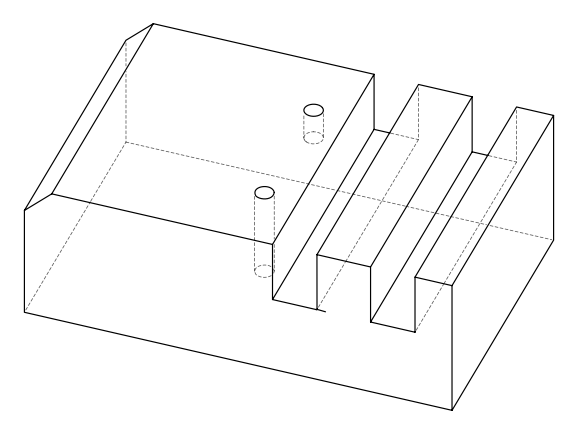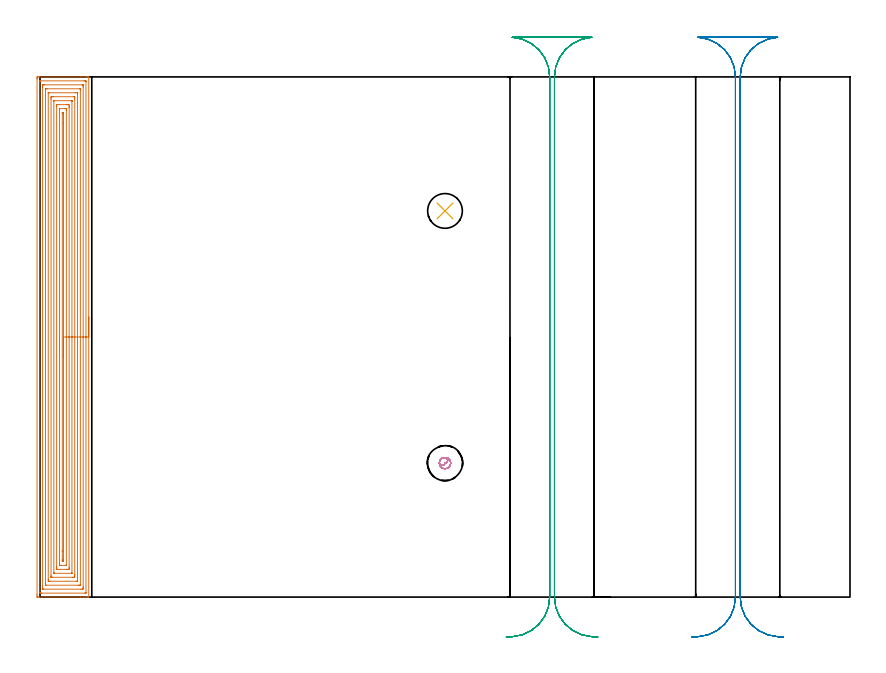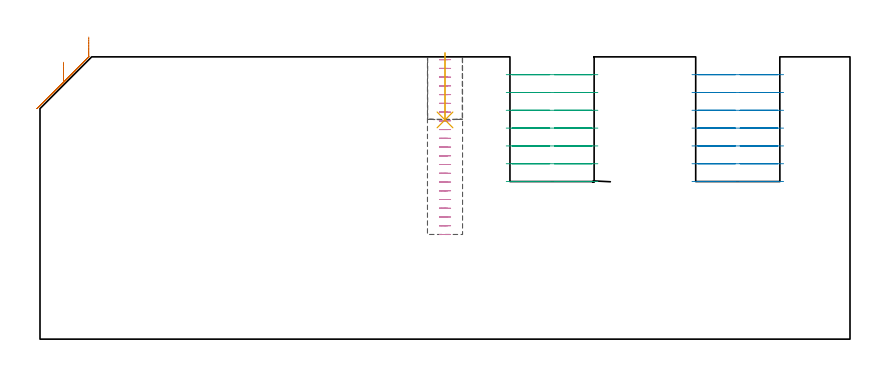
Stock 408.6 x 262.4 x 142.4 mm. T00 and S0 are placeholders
(PLAN: 5 operations, 3 tool changes, 43.6 min)
(1 AREA_MILL | FG_CHAMFER_SURFACE | UGT0205_001 | 21.26 min | 89371 mm3)
(2 MILL_RECTANGULAR_SLOT | SLOT_RECTANGULAR | UGT0201_019 | Follow Part, ap 10, ae 75% | 9.81 min | 700040 mm3)
(3 MILL_RECTANGULAR_SLOT_1 | SLOT_RECTANGULAR_1 | UGT0201_019 | Follow Part, ap 10, ae 75% | 9.81 min | 699939 mm3)
(4 MILL_BLIND_HOLE_FROM_SOLID_MATERIAL | STEP1POCKET | NXT0201_011 | Spiral | 2.58 min | 22020 mm3)
(5 INDEXABLE_INSERT_DRILL_BLIND_HOLE_FROM_SOLID | STEP1POCKET_1 | NXT0302_006 | 0.14 min | 7530 mm3)
(TOOL UGT0205_001 | Chamfer Mill 20 x 3 x 45 deg. | D20 FL50 Z2)
(TOOL UGT0201_019 | End mill 40 mm | D40 FL63 Z6)
(TOOL NXT0201_011 | ENDMILL 12mm [2P460-1200-NA 1630] | D12 FL38 Z6)
(TOOL NXT0302_006 | Index. Insert Drill 17.5mm [880-D1750L25-05] | D17.5 PA176 FL88 Z2)
(OP 1 AREA_MILL)
G17 G21 G94 G90
T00 M6
G54
G17 G0 G90 X24.6 Y141.2 S1061 M3
G43 Z152.4 H0
G94 G1 Y141.162 Z151.528 F250.
Y141.048 Z150.663
Y140.859 Z149.812
Y140.597 Z148.98
Y140.263 Z148.174
Y139.86 Z147.4
Y139.392 Z146.664
Y138.86 Z145.972
Y138.271 Z145.329
Y137.628 Z144.739
Y136.936 Z144.208
Y136.2 Z143.74
Y135.426 Z143.337
Y134.62 Z143.003
Y133.788 Z142.741
Y132.937 Z142.552
Y132.072 Z142.438
Y131.2 Z142.4
Y0.18
X24.604 Y0.01 Z142.395
X24.546 Y0.007 Z142.338
X24.121 Y0. Z141.921
X23.863 Z141.663
X23.129 Z140.924
X21.871 Z139.668
X20.457 Z138.252
X-0.919 Y0.001 Z116.878
X-1.142 Y0.003 Z116.656
X-1.492 Y0.008 Z116.306
X-1.494 Y0.054 Z116.304
X-1.499 Y0.631 Z116.301
X-1.5 Y1.214 Z116.3
Y261.457
X-1.499 Y261.769 Z116.301
X-1.494 Y262.346 Z116.304
X-1.492 Y262.392 Z116.306
X-0.919 Y262.4 Z116.878
X20.719 Z138.514
X23.129 Z140.924
X23.863 Z141.663
X24.122 Z141.921
X24.546 Y262.393 Z142.338
X24.597 Y262.39 Z142.388
X24.6 Y262.216 Z142.4
Y131.2
X23.186 Z140.986
X23.185 Y2.306 Z140.985
X23.182 Y2.192 Z140.982
X23.174 Y2.01 Z140.974
X23.129 Y2.007 Z140.929
X22.656 Y2.001 Z140.456
X0.862 Y2. Z118.662
X0.388 Y2.002 Z118.188
X-0.029 Y2.01 Z117.771
X-0.079 Y2.027 Z117.721
X-0.084 Y2.248 Z117.716
X-0.086 Y2.363 Z117.714
X-0.085 Y260.094 Z117.715
X-0.082 Y260.209 Z117.718
X-0.074 Y260.39 Z117.726
X-0.029 Y260.393 Z117.771
X0.444 Y260.399 Z118.244
X22.238 Y260.4 Z140.038
X22.712 Y260.398 Z140.512
X23.129 Y260.39 Z140.929
X23.179 Y260.372 Z140.979
X23.184 Y260.151 Z140.984
X23.185 Y260.037 Z140.985
X23.186 Y131.2 Z140.986
X21.771 Z139.571
Y5.103
X21.77 Y4.679 Z139.57
X21.764 Y4.209 Z139.564
X21.756 Y4.01 Z139.556
X21.553 Y4.002 Z139.353
X21.347 Y4.001 Z139.147
X20.664 Y4. Z138.464
X1.753 Y4.001 Z119.553
X1.545 Y4.004 Z119.345
X1.407 Y4.01 Z119.207
X1.335 Y4.024 Z119.135
X1.332 Y4.067 Z119.132
X1.33 Y4.209 Z119.13
X1.329 Y4.634 Z119.129
X1.328 Y5.103 Z119.128
X1.329 Y257.297 Z119.129
X1.33 Y257.721 Z119.13
X1.336 Y258.191 Z119.136
X1.344 Y258.39 Z119.144
X1.547 Y258.398 Z119.347
X1.753 Y258.399 Z119.553
X2.435 Y258.4 Z120.235
X21.347 Y258.399 Z139.147
X21.555 Y258.396 Z139.355
X21.693 Y258.39 Z139.493
X21.765 Y258.376 Z139.565
X21.767 Y258.333 Z139.567
X21.77 Y258.191 Z139.57
X21.771 Y257.766 Z139.571
Y257.297
Y131.2
X20.357 Z138.157
Y6.098
X20.356 Y6.044 Z138.156
X20.353 Y6.017 Z138.153
X20.351 Y6.01 Z138.151
X20.342 Y6.007 Z138.142
X20.232 Y6.003 Z138.032
X20.01 Y6.001 Z137.81
X19.566 Y6. Z137.366
X3.089 Y6.001 Z120.889
X2.868 Y6.002 Z120.668
X2.758 Y6.006 Z120.558
X2.749 Y6.01 Z120.549
X2.746 Y6.014 Z120.546
X2.744 Y6.037 Z120.544
X2.743 Y6.078 Z120.543
Y6.792
Y256.303
X2.744 Y256.356 Z120.544
X2.747 Y256.384 Z120.547
X2.749 Y256.39 Z120.549
X2.758 Y256.393 Z120.558
X2.868 Y256.397 Z120.668
X3.09 Y256.399 Z120.89
X3.534 Y256.4 Z121.334
X20.011 Y256.399 Z137.811
X20.232 Y256.398 Z138.032
X20.342 Y256.394 Z138.142
X20.351 Y256.39 Z138.151
X20.353 Y256.386 Z138.153
X20.356 Y256.363 Z138.156
X20.357 Y256.322 Z138.157
Y255.608
Y131.2
X18.943 Z136.743
X18.942 Y8.143 Z136.742
X18.941 Y8.066 Z136.741
X18.937 Y8.021 Z136.737
X18.934 Y8.009 Z136.734
X18.928 Y8.007 Z136.728
X18.845 Y8.003 Z136.645
X18.675 Y8.001 Z136.475
X18.462 Y8. Z136.262
X5.102 Z122.902
X4.425 Y8.002 Z122.225
X4.208 Y8.004 Z122.008
X4.166 Y8.01 Z121.966
X4.163 Y8.02 Z121.963
X4.16 Y8.052 Z121.96
X4.157 Y8.68 Z121.957
Y8.949
X4.158 Y254.257 Z121.958
X4.159 Y254.334 Z121.959
X4.163 Y254.38 Z121.963
X4.166 Y254.391 Z121.966
X4.172 Y254.393 Z121.972
X4.255 Y254.398 Z122.055
X4.425 Y254.4 Z122.225
X4.638 Z122.438
X17.998 Z135.798
X18.675 Y254.398 Z136.475
X18.892 Y254.396 Z136.692
X18.934 Y254.39 Z136.734
X18.937 Y254.38 Z136.737
X18.94 Y254.349 Z136.74
X18.943 Y253.72 Z136.743
Y253.451
Y131.2
X17.529 Z135.329
Y11.363
X17.528 Y10.727 Z135.328
X17.526 Y10.469 Z135.326
X17.522 Y10.151 Z135.322
X17.51 Y10.01 Z135.31
X17.357 Y10.004 Z135.157
X16.894 Y10.001 Z134.694
X16.47 Y10. Z134.27
X6.206 Y10.001 Z124.006
X5.779 Y10.003 Z123.579
X5.606 Y10.01 Z123.406
X5.578 Y10.023 Z123.378
X5.576 Y10.082 Z123.376
X5.573 Y10.21 Z123.373
X5.572 Y10.469 Z123.372
X5.571 Y11.106 Z123.371
Y251.037
X5.572 Y251.673 Z123.372
X5.574 Y251.931 Z123.374
X5.578 Y252.249 Z123.378
X5.59 Y252.39 Z123.39
X5.743 Y252.396 Z123.543
X6.206 Y252.399 Z124.006
X6.63 Y252.4 Z124.43
X16.894 Y252.399 Z134.694
X17.321 Y252.397 Z135.121
X17.494 Y252.39 Z135.294
X17.522 Y252.377 Z135.322
X17.524 Y252.318 Z135.324
X17.527 Y252.19 Z135.327
X17.528 Y251.931 Z135.328
X17.529 Y251.294 Z135.329
Y131.2
X16.115 Z133.915
X16.114 Y12.147 Z133.914
X16.11 Y12.035 Z133.91
X16.108 Y12.011 Z133.908
X16.098 Y12.007 Z133.898
X16.067 Y12.003 Z133.867
X16.003 Y12.001 Z133.803
X7.352 Z125.152
X7.097 Y12.006 Z124.897
X7.013 Y12.01 Z124.813
X6.992 Y12.019 Z124.792
X6.989 Y12.071 Z124.789
X6.987 Y12.146 Z124.787
X6.985 Y12.257 Z124.785
Y12.369
X6.986 Y250.254 Z124.786
X6.99 Y250.365 Z124.79
X6.992 Y250.39 Z124.792
X7.002 Y250.393 Z124.802
X7.033 Y250.398 Z124.833
X7.097 Y250.399 Z124.897
X15.748 Z133.548
X16.003 Y250.394 Z133.803
X16.087 Y250.39 Z133.887
X16.108 Y250.381 Z133.908
X16.111 Y250.328 Z133.911
X16.113 Y250.254 Z133.913
X16.114 Y250.143 Z133.914
X16.115 Y250.031 Z133.915
Y131.2
X14.7 Z132.5
Y14.94
X14.699 Y14.462 Z132.499
X14.693 Y14.046 Z132.493
X14.266 Y14.002 Z132.066
X14.222 Y14.001 Z132.022
X13.377 Y14. Z131.177
X9.814 Z127.614
X8.923 Y14.001 Z126.723
X8.878 Y14.003 Z126.678
X8.407 Y14.046 Z126.207
X8.401 Y14.525 Z126.201
X8.4 Y14.94 Z126.2
Y15.421
Y247.46
X8.401 Y247.938 Z126.201
X8.407 Y248.354 Z126.207
X8.834 Y248.398 Z126.634
X8.878 Y248.399 Z126.678
X9.723 Y248.4 Z127.523
X13.286 Z131.086
X14.177 Z131.977
X14.222 Y248.397 Z132.022
X14.693 Y248.354 Z132.493
X14.699 Y247.875 Z132.499
X14.7 Y247.46 Z132.5
Y246.979
Y131.2
X13.286 Z131.086
Y16.092
X13.285 Y16.039 Z131.085
X13.282 Y16.014 Z131.082
X13.28 Y16.01 Z131.08
X13.27 Y16.006 Z131.07
X13.165 Y16.001 Z130.965
X10.494 Z128.294
X9.895 Y16.008 Z127.695
X9.827 Y16.01 Z127.627
X9.821 Y16.092 Z127.621
X9.814 Y16.729 Z127.614
Y246.308
X9.815 Y246.361 Z127.615
X9.818 Y246.386 Z127.618
X9.82 Y246.39 Z127.62
X9.83 Y246.394 Z127.63
X9.935 Y246.399 Z127.735
X12.606 Z130.406
X13.205 Y246.392 Z131.005
X13.273 Y246.39 Z131.073
X13.279 Y246.308 Z131.079
X13.286 Y245.671 Z131.086
Y131.2
X11.872 Z129.672
Y18.518
X11.87 Y18.196 Z129.67
X11.868 Y18.087 Z129.668
X11.865 Y18.01 Z129.665
X11.807 Y18.008 Z129.607
X11.55 Y18.005 Z129.35
X11.378 Y18.006 Z129.178
X11.247 Y18.01 Z129.047
X11.235 Y18.195 Z129.035
X11.231 Y18.518 Z129.031
X11.229 Y18.84 Z129.029
X11.228 Y23.229 Z129.028
Y243.883
X11.23 Y244.204 Z129.03
X11.232 Y244.313 Z129.032
X11.235 Y244.39 Z129.035
X11.293 Y244.392 Z129.093
X11.55 Y244.395 Z129.35
X11.722 Y244.394 Z129.522
X11.853 Y244.39 Z129.653
X11.865 Y244.205 Z129.665
X11.869 Y243.883 Z129.669
X11.871 Y243.56 Z129.671
X11.872 Y239.182 Z129.672
Y131.2
Y130.328 Z129.71
Y129.464 Z129.824
Y128.612 Z130.013
Y127.78 Z130.275
Y126.974 Z130.609
Y126.2 Z131.012
Y125.464 Z131.48
Y124.772 Z132.012
Y124.129 Z132.601
Y123.54 Z133.244
Y123.009 Z133.936
Y122.54 Z134.672
Y122.137 Z135.446
Y121.803 Z136.252
Y121.541 Z137.084
Y121.352 Z137.935
Y121.238 Z138.8
Y121.2 Z139.672
G0 Z152.4
M5
M2
(OP 2 MILL_RECTANGULAR_SLOT)
G17 G21 G94 G90
T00 M6
G54
G17 G0 G90 X375.1 Y-20.134 S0 M3
G43 Z152.4 H0
Z133.414
G94 G1 X372.105 Y-19.97 F250.
G2 X353.2 Y0. R20. F500.
G1 Y262.4
G2 X372.105 Y282.37 R20.
G1 Y282.4
X331.895
Y282.37
G2 X350.8 Y262.4 R20.
G1 Y0.
G2 X331.895 Y-19.97 R20.
G1 X328.9 Y-20.134 F250.
G0 X375.1 Z124.428
G1 X372.105 Y-19.97
G2 X353.2 Y0. R20. F500.
G1 Y262.4
G2 X372.105 Y282.37 R20.
G1 Y282.4
X331.895
Y282.37
G2 X350.8 Y262.4 R20.
G1 Y0.
G2 X331.895 Y-19.97 R20.
G1 X328.9 Y-20.134 F250.
G0 X375.1 Z115.443
G1 X372.105 Y-19.97
G2 X353.2 Y0. R20. F500.
G1 Y262.4
G2 X372.105 Y282.37 R20.
G1 Y282.4
X331.895
Y282.37
G2 X350.8 Y262.4 R20.
G1 Y0.
G2 X331.895 Y-19.97 R20.
G1 X328.9 Y-20.134 F250.
G0 X375.1 Z106.457
G1 X372.105 Y-19.97
G2 X353.2 Y0. R20. F500.
G1 Y262.4
G2 X372.105 Y282.37 R20.
G1 Y282.4
X331.895
Y282.37
G2 X350.8 Y262.4 R20.
G1 Y0.
G2 X331.895 Y-19.97 R20.
G1 X328.9 Y-20.134 F250.
G0 X375.1 Z97.471
G1 X372.105 Y-19.97
G2 X353.2 Y0. R20. F500.
G1 Y262.4
G2 X372.105 Y282.37 R20.
G1 Y282.4
X331.895
Y282.37
G2 X350.8 Y262.4 R20.
G1 Y0.
G2 X331.895 Y-19.97 R20.
G1 X328.9 Y-20.134 F250.
G0 X375.1 Z88.486
G1 X372.105 Y-19.97
G2 X353.2 Y0. R20. F500.
G1 Y262.4
G2 X372.105 Y282.37 R20.
G1 Y282.4
X331.895
Y282.37
G2 X350.8 Y262.4 R20.
G1 Y0.
G2 X331.895 Y-19.97 R20.
G1 X328.9 Y-20.134 F250.
G0 X375.1 Z79.5
G1 X372.105 Y-19.97
G2 X353.2 Y0. R20. F500.
G1 Y262.4
G2 X372.105 Y282.37 R20.
G1 Y282.4
X331.895
Y282.37
G2 X350.8 Y262.4 R20.
G1 Y0.
G2 X331.895 Y-19.97 R20.
G1 X328.9 Y-20.134 F250.
G0 Z152.4
M5
M2
(OP 3 MILL_RECTANGULAR_SLOT_1)
G17 G21 G94 G90
T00 M6
G54
G17 G0 G90 X281.4 Y-20.134 S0 M3
G43 Z152.4 H0
Z133.414
G94 G1 X278.405 Y-19.97 F250.
G2 X259.5 Y0. R20. F500.
G1 Y262.4
G2 X278.405 Y282.37 R20.
G1 Y282.4
X238.195
Y282.37
G2 X257.1 Y262.4 R20.
G1 Y0.
G2 X238.195 Y-19.97 R20.
G1 X235.2 Y-20.134 F250.
G0 X281.4 Z124.428
G1 X278.405 Y-19.97
G2 X259.5 Y0. R20. F500.
G1 Y262.4
G2 X278.405 Y282.37 R20.
G1 Y282.4
X238.195
Y282.37
G2 X257.1 Y262.4 R20.
G1 Y0.
G2 X238.195 Y-19.97 R20.
G1 X235.2 Y-20.134 F250.
G0 X281.4 Z115.443
G1 X278.405 Y-19.97
G2 X259.5 Y0. R20. F500.
G1 Y262.4
G2 X278.405 Y282.37 R20.
G1 Y282.4
X238.195
Y282.37
G2 X257.1 Y262.4 R20.
G1 Y0.
G2 X238.195 Y-19.97 R20.
G1 X235.2 Y-20.134 F250.
G0 X281.4 Z106.457
G1 X278.405 Y-19.97
G2 X259.5 Y0. R20. F500.
G1 Y262.4
G2 X278.405 Y282.37 R20.
G1 Y282.4
X238.195
Y282.37
G2 X257.1 Y262.4 R20.
G1 Y0.
G2 X238.195 Y-19.97 R20.
G1 X235.2 Y-20.134 F250.
G0 X281.4 Z97.471
G1 X278.405 Y-19.97
G2 X259.5 Y0. R20. F500.
G1 Y262.4
G2 X278.405 Y282.37 R20.
G1 Y282.4
X238.195
Y282.37
G2 X257.1 Y262.4 R20.
G1 Y0.
G2 X238.195 Y-19.97 R20.
G1 X235.2 Y-20.134 F250.
G0 X281.4 Z88.486
G1 X278.405 Y-19.97
G2 X259.5 Y0. R20. F500.
G1 Y262.4
G2 X278.405 Y282.37 R20.
G1 Y282.4
X238.195
Y282.37
G2 X257.1 Y262.4 R20.
G1 Y0.
G2 X238.195 Y-19.97 R20.
G1 X235.2 Y-20.134 F250.
G0 X281.4 Z79.5
G1 X278.405 Y-19.97
G2 X259.5 Y0. R20. F500.
G1 Y262.4
G2 X278.405 Y282.37 R20.
G1 Y282.4
X238.195
Y282.37
G2 X257.1 Y262.4 R20.
G1 Y0.
G2 X238.195 Y-19.97 R20.
G1 X235.2 Y-20.134 F250.
G0 Z152.4
M5
M2
(OP 4 MILL_BLIND_HOLE_FROM_SOLID_MATERIAL)
G17 G21 G94 G90
T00 M6
G54
G17 G0 G90 X204.3 Y67.6 S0 M3
G43 Z152.4 H1
Z140.99
G94 G3 X204.508 Y70.242 R1.329 F250.
X201.485 Y68.046 R2.642
X203.854 Y64.785 R2.85
X201.485 Y68.046 R-2.85
X202.67 Y66.415 R1.425
X204.3 Y67.6 R1.425
G0 Z136.581
G3 X204.508 Y70.242 R1.329
X201.485 Y68.046 R2.642
X203.854 Y64.785 R2.85
X201.485 Y68.046 R-2.85
X202.67 Y66.415 R1.425
X204.3 Y67.6 R1.425
G0 Z132.171
G3 X204.508 Y70.242 R1.329
X201.485 Y68.046 R2.642
X203.854 Y64.785 R2.85
X201.485 Y68.046 R-2.85
X202.67 Y66.415 R1.425
X204.3 Y67.6 R1.425
G0 Z127.762
G3 X204.508 Y70.242 R1.329
X201.485 Y68.046 R2.642
X203.854 Y64.785 R2.85
X201.485 Y68.046 R-2.85
X202.67 Y66.415 R1.425
X204.3 Y67.6 R1.425
G0 Z123.352
G3 X204.508 Y70.242 R1.329
X201.485 Y68.046 R2.642
X203.854 Y64.785 R2.85
X201.485 Y68.046 R-2.85
X202.67 Y66.415 R1.425
X204.3 Y67.6 R1.425
G0 Z118.943
G3 X204.508 Y70.242 R1.329
X201.485 Y68.046 R2.642
X203.854 Y64.785 R2.85
X201.485 Y68.046 R-2.85
X202.67 Y66.415 R1.425
X204.3 Y67.6 R1.425
G0 Z114.533
G3 X204.508 Y70.242 R1.329
X201.485 Y68.046 R2.642
X203.854 Y64.785 R2.85
X201.485 Y68.046 R-2.85
X202.67 Y66.415 R1.425
X204.3 Y67.6 R1.425
G0 Z110.124
G3 X204.508 Y70.242 R1.329
X201.485 Y68.046 R2.642
X203.854 Y64.785 R2.85
X201.485 Y68.046 R-2.85
X202.67 Y66.415 R1.425
X204.3 Y67.6 R1.425
G0 Z105.714
G3 X204.508 Y70.242 R1.329
X201.485 Y68.046 R2.642
X203.854 Y64.785 R2.85
X201.485 Y68.046 R-2.85
X202.67 Y66.415 R1.425
X204.3 Y67.6 R1.425
G0 Z101.305
G3 X204.508 Y70.242 R1.329
X201.485 Y68.046 R2.642
X203.854 Y64.785 R2.85
X201.485 Y68.046 R-2.85
X202.67 Y66.415 R1.425
X204.3 Y67.6 R1.425
G0 Z96.895
G3 X204.508 Y70.242 R1.329
X201.485 Y68.046 R2.642
X203.854 Y64.785 R2.85
X201.485 Y68.046 R-2.85
X202.67 Y66.415 R1.425
X204.3 Y67.6 R1.425
G0 Z92.486
G3 X204.508 Y70.242 R1.329
X201.485 Y68.046 R2.642
X203.854 Y64.785 R2.85
X201.485 Y68.046 R-2.85
X202.67 Y66.415 R1.425
X204.3 Y67.6 R1.425
G0 Z88.076
G3 X204.508 Y70.242 R1.329
X201.485 Y68.046 R2.642
X203.854 Y64.785 R2.85
X201.485 Y68.046 R-2.85
X202.67 Y66.415 R1.425
X204.3 Y67.6 R1.425
G0 Z83.667
G3 X204.508 Y70.242 R1.329
X201.485 Y68.046 R2.642
X203.854 Y64.785 R2.85
X201.485 Y68.046 R-2.85
X202.67 Y66.415 R1.425
X204.3 Y67.6 R1.425
G0 Z79.257
G3 X204.508 Y70.242 R1.329
X201.485 Y68.046 R2.642
X203.854 Y64.785 R2.85
X201.485 Y68.046 R-2.85
X202.67 Y66.415 R1.425
X204.3 Y67.6 R1.425
G0 Z74.848
G3 X204.508 Y70.242 R1.329
X201.485 Y68.046 R2.642
X203.854 Y64.785 R2.85
X201.485 Y68.046 R-2.85
X202.67 Y66.415 R1.425
X204.3 Y67.6 R1.425
G0 Z70.438
G3 X204.508 Y70.242 R1.329
X201.485 Y68.046 R2.642
X203.854 Y64.785 R2.85
X201.485 Y68.046 R-2.85
X202.67 Y66.415 R1.425
X204.3 Y67.6 R1.425
G0 Z66.029
G3 X204.508 Y70.242 R1.329
X201.485 Y68.046 R2.642
X203.854 Y64.785 R2.85
X201.485 Y68.046 R-2.85
X202.67 Y66.415 R1.425
X204.3 Y67.6 R1.425
G0 Z61.619
G3 X204.508 Y70.242 R1.329
X201.485 Y68.046 R2.642
X203.854 Y64.785 R2.85
X201.485 Y68.046 R-2.85
X202.67 Y66.415 R1.425
X204.3 Y67.6 R1.425
G0 Z57.21
G3 X204.508 Y70.242 R1.329
X201.485 Y68.046 R2.642
X203.854 Y64.785 R2.85
X201.485 Y68.046 R-2.85
X202.67 Y66.415 R1.425
X204.3 Y67.6 R1.425
G0 Z52.8
G3 X204.508 Y70.242 R1.329
X201.485 Y68.046 R2.642
X203.854 Y64.785 R2.85
X201.485 Y68.046 R-2.85
X202.67 Y66.415 R1.425
X204.3 Y67.6 R1.425
G0 Z152.4
M5
M2
(OP 5 INDEXABLE_INSERT_DRILL_BLIND_HOLE_FROM_SOLID)
G17 G21 G94 G90
T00 M6
G54
G17 G0 G90 X204.3 Y194.8 S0 M3
G43 Z152.4 H1
G94 G81 G98 Z110.6 F250. R144.4
G80
M5
M2
